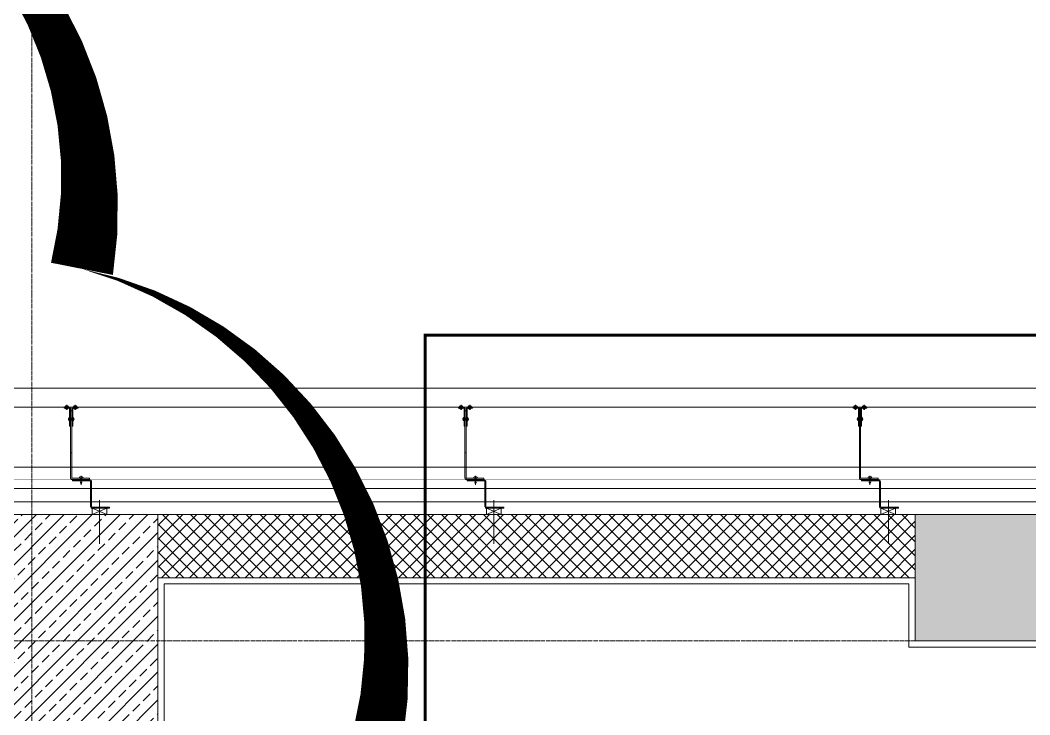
# Model space of a CAD drawing. Extents: x -1439 to 23780, y -1362 to 4476.
# Drawn here: x 9963.8 to 10283.8, y 2761.6 to 2981.5 of the extents above; entities that cross this region are included whole.
import ezdxf

# ---------------------------------------------------------------- set-up
doc = ezdxf.new("R2010")
doc.units = 0
doc.header["$MEASUREMENT"] = 0
doc.linetypes.add('Audi$0$DASHDOT2', pattern=[0.5, 0.25, -0.125, 0, -0.125])
doc.linetypes.add('Audi$0$HIDDEN2', pattern=[4.7625, 3.175, -1.5875])
doc.layers.get('0').update_dxf_attribs({"color": 9, "lineweight": 9})
for name, color, linetype, lineweight in [('Audi$0$00', 8, 'Continuous', 9), ('Audi$0$01', 8, 'Continuous', 9), ('Audi$0$06C', 8, 'Continuous', 9), ('Audi$0$06D', 8, 'Continuous', 9), ('Audi$0$09W', 8, 'Continuous', 9), ('Audi$0$10', 8, 'Continuous', 9), ('Audi$0$14', 8, 'Continuous', 9), ('Audi$0$21', 8, 'Continuous', 9), ('Audi$0$24', 8, 'Audi$0$DASHDOT2', 9), ('Audi$0$33', 8, 'Audi$0$BATTING', 9), ('Audi$0$35', 8, 'Continuous', 9)]:
    doc.layers.add(name, color=color, linetype=linetype, lineweight=lineweight)
doc.linetypes.add('Audi$0$BATTING', pattern='A,0.0001,-0.1,[134,ltypeshp.shx,S=0.1,R=0,X=-0.1,Y=0],-0.2,[134,ltypeshp.shx,S=0.1,R=180,X=0.1,Y=0],-0.1', length=0.4001)

# ---------------------------------------------------------------- blocks, each defined once
blk = doc.blocks.new('Audi$0$p-kolon_80x80')
at = {"layer": 'Audi$0$09W'}
h = blk.add_hatch(dxfattribs=at)
h.set_pattern_fill('ANSI33', color=256, scale=25, style=0)
h.set_pattern_definition([(45, (-1222.5, -385), (-4.419417, 4.419417), []), (45, (-1218.0806, -385), (-4.419417, 4.419417), [3.125, -1.5625])])
h.paths.add_polyline_path([(-40, -40), (40, -40), (40, 40), (-40, 40)])
blk.add_lwpolyline([(-40, -40), (40, -40), (40, 40), (-40, 40)], close=True)
blk = doc.blocks.new('Audi$0$p- alum kaplama profil')
at = {"lineweight": 13}
blk.add_lwpolyline([(7.12, 12.59), (7.12, 26.49)], dxfattribs=at)
at = {"lineweight": 5}
blk.add_lwpolyline([(9.44, 15.16), (4.79, 15.16), (4.79, 17.16), (9.44, 17.16)], close=True, dxfattribs=at)
for points in [[(4.79, 15.16), (9.44, 17.16)], [(9.44, 15.16), (4.79, 17.16)]]:
    blk.add_lwpolyline(points, dxfattribs=at)
at = {"lineweight": 18}
blk.add_lwpolyline([(4.09, 6.16), (-1.41, 6.16), (-1.41, 6.46), (4.09, 6.46, 0.414214), (4.29, 6.66), (4.29, 14.66, -0.414214), (4.79, 15.16), (10.29, 15.16), (10.29, 14.86), (4.79, 14.86, 0.414214), (4.59, 14.66), (4.59, 6.66, -0.414214)], format="xyb", close=True, dxfattribs=at)
blk.add_lwpolyline([(-2.06, 5.56), (-2.06, -2.34), (-2.06, -15.69), (-1.66, -15.69), (-1.66, -2.34), (-1.66, 5.56), (-1.66, 5.56), (-1.66, 5.57), (-1.66, 5.57), (-1.66, 5.58), (-1.66, 5.58), (-1.65, 5.59), (-1.65, 5.59), (-1.65, 5.59), (-1.65, 5.6), (-1.65, 5.6), (-1.64, 5.61), (-1.64, 5.61), (-1.64, 5.62), (-1.64, 5.62), (-1.63, 5.62), (-1.63, 5.63), (-1.63, 5.63), (-1.62, 5.63), (-1.62, 5.64), (-1.61, 5.64), (-1.61, 5.64), (-1.61, 5.64), (-1.6, 5.65), (-1.6, 5.65), (-1.59, 5.65), (-1.59, 5.65), (-1.58, 5.65), (-1.58, 5.65), (-1.57, 5.66), (-1.57, 5.66), (-1.56, 5.66), (-1.56, 5.66), (3.94, 5.66), (3.94, 6.06), (-1.56, 6.06), (-1.58, 6.06), (-1.61, 6.05), (-1.63, 6.05), (-1.66, 6.05), (-1.68, 6.04), (-1.7, 6.03), (-1.73, 6.03), (-1.75, 6.02), (-1.77, 6.01), (-1.79, 6), (-1.82, 5.99), (-1.84, 5.97), (-1.86, 5.96), (-1.88, 5.94), (-1.89, 5.93), (-1.91, 5.91), (-1.93, 5.89), (-1.95, 5.87), (-1.96, 5.85), (-1.97, 5.83), (-1.99, 5.81), (-2, 5.79), (-2.01, 5.77), (-2.02, 5.75), (-2.03, 5.72), (-2.04, 5.7), (-2.04, 5.68), (-2.05, 5.65), (-2.05, 5.63), (-2.06, 5.61), (-2.06, 5.58)], close=True)
blk.add_lwpolyline([(-1.66, -2.34), (-2.06, -2.34)])
for points in [[(-2.36, -10.84), (-2.36, -16.39), (-2.36, -16.39, -0.414214), (-2.51, -16.54), (-2.51, -16.54), (-4.06, -16.54), (-4.06, -16.84), (-2.51, -16.84), (-2.51, -16.84, 0.414214), (-2.06, -16.39), (-2.06, -10.84)], [(-1.36, -10.84), (-1.66, -10.84), (-1.66, -16.39, 0.414214), (-1.21, -16.84), (-1.21, -16.84), (0.34, -16.84), (0.34, -16.54), (-1.21, -16.54), (-1.21, -16.54, -0.414214), (-1.36, -16.39), (-1.36, -16.39)]]:
    blk.add_lwpolyline(points, format="xyb", close=True)
for points in [[(1.61, 6.87, -10), (0.98, 6.96, -10)], [(1.56, 7.05, -10), (1.02, 7.13, -10)], [(1.05, 6.91, -10), (1.29, 7.56, -10)], [(1.29, 4.93, -10), (1.29, 7.8, -10)], [(1.53, 6.82, -10), (1.29, 7.56, -10)], [(0.67, 5.66, -10), (1.91, 5.66, -10)], [(0.67, 5.66, -10), (0.67, 5.64, -10), (0.67, 5.62, -10), (0.67, 5.6, -10), (0.68, 5.58, -10), (0.68, 5.56, -10), (0.69, 5.54, -10), (0.69, 5.52, -10), (0.7, 5.5, -10), (0.7, 5.48, -10), (0.71, 5.46, -10), (0.72, 5.45, -10), (0.73, 5.43, -10), (0.74, 5.41, -10), (0.75, 5.4, -10), (0.76, 5.38, -10), (0.77, 5.36, -10), (0.79, 5.35, -10), (0.8, 5.33, -10), (0.81, 5.32, -10), (0.83, 5.31, -10), (0.84, 5.29, -10), (0.86, 5.28, -10), (0.87, 5.27, -10), (0.89, 5.26, -10), (0.91, 5.25, -10), (0.92, 5.24, -10), (0.94, 5.23, -10), (0.96, 5.22, -10), (0.98, 5.21, -10), (1, 5.21, -10), (1.02, 5.2, -10), (1.03, 5.2, -10)], [(0.96, 5.66, -10), (0.97, 5.66, -10), (0.97, 5.66, -10), (0.97, 5.66, -10), (0.98, 5.66, -10), (0.98, 5.66, -10), (0.99, 5.66, -10), (0.99, 5.66, -10), (1, 5.66, -10), (1, 5.67, -10), (1, 5.67, -10), (1.01, 5.67, -10), (1.01, 5.67, -10), (1.01, 5.67, -10), (1.02, 5.68, -10), (1.02, 5.68, -10), (1.02, 5.68, -10), (1.03, 5.69, -10), (1.03, 5.69, -10), (1.03, 5.69, -10), (1.04, 5.7, -10), (1.04, 5.7, -10), (1.04, 5.7, -10), (1.04, 5.71, -10), (1.04, 5.71, -10), (1.05, 5.72, -10), (1.05, 5.72, -10), (1.05, 5.72, -10), (1.05, 5.73, -10), (1.05, 5.73, -10), (1.05, 5.74, -10), (1.05, 5.74, -10), (1.05, 5.75, -10)], [(1.33, 5.85, -10), (0.98, 5.88, -10)], [(1.03, 5.2, -10), (1.04, 5.2, -10), (1.05, 5.19, -10), (1.05, 5.19, -10), (1.06, 5.19, -10), (1.06, 5.19, -10), (1.07, 5.19, -10), (1.07, 5.19, -10), (1.08, 5.19, -10), (1.08, 5.19, -10), (1.09, 5.19, -10), (1.09, 5.18, -10), (1.1, 5.18, -10), (1.1, 5.18, -10), (1.11, 5.18, -10), (1.11, 5.18, -10), (1.12, 5.18, -10), (1.12, 5.18, -10), (1.13, 5.18, -10), (1.13, 5.18, -10), (1.14, 5.18, -10), (1.15, 5.18, -10), (1.15, 5.18, -10), (1.16, 5.17, -10), (1.16, 5.17, -10), (1.17, 5.17, -10), (1.17, 5.17, -10), (1.18, 5.17, -10), (1.18, 5.17, -10), (1.19, 5.17, -10), (1.19, 5.17, -10), (1.2, 5.17, -10), (1.2, 5.17, -10)], [(1.05, 5.83, -10), (1.05, 6.01, -10)], [(1.05, 5.75, -10), (1.05, 5.83, -10)], [(1.2, 5.17, -10), (1.2, 5.2, -10)], [(1.38, 5.2, -10), (1.2, 5.2, -10)], [(1.29, 6.16, -10), (1.29, 6.26, -10)], [(1.38, 5.17, -10), (1.38, 5.2, -10)], [(1.38, 5.17, -10), (1.38, 5.17, -10), (1.39, 5.17, -10), (1.39, 5.17, -10), (1.4, 5.17, -10), (1.41, 5.17, -10), (1.41, 5.17, -10), (1.42, 5.17, -10), (1.42, 5.17, -10), (1.43, 5.17, -10), (1.43, 5.18, -10), (1.44, 5.18, -10), (1.44, 5.18, -10), (1.45, 5.18, -10), (1.45, 5.18, -10), (1.46, 5.18, -10), (1.46, 5.18, -10), (1.47, 5.18, -10), (1.47, 5.18, -10), (1.48, 5.18, -10), (1.48, 5.18, -10), (1.49, 5.18, -10), (1.5, 5.19, -10), (1.5, 5.19, -10), (1.51, 5.19, -10), (1.51, 5.19, -10), (1.52, 5.19, -10), (1.52, 5.19, -10), (1.53, 5.19, -10), (1.53, 5.19, -10), (1.54, 5.19, -10), (1.54, 5.2, -10), (1.55, 5.2, -10)], [(1.53, 5.75, -10), (1.53, 5.92, -10)], [(1.53, 5.75, -10), (1.53, 5.74, -10), (1.53, 5.74, -10), (1.53, 5.73, -10), (1.53, 5.73, -10), (1.53, 5.72, -10), (1.54, 5.72, -10), (1.54, 5.72, -10), (1.54, 5.71, -10), (1.54, 5.71, -10), (1.54, 5.7, -10), (1.54, 5.7, -10), (1.55, 5.7, -10), (1.55, 5.69, -10), (1.55, 5.69, -10), (1.55, 5.69, -10), (1.56, 5.68, -10), (1.56, 5.68, -10), (1.56, 5.68, -10), (1.57, 5.67, -10), (1.57, 5.67, -10), (1.58, 5.67, -10), (1.58, 5.67, -10), (1.58, 5.67, -10), (1.59, 5.66, -10), (1.59, 5.66, -10), (1.6, 5.66, -10), (1.6, 5.66, -10), (1.6, 5.66, -10), (1.61, 5.66, -10), (1.61, 5.66, -10), (1.62, 5.66, -10), (1.62, 5.66, -10)], [(1.55, 5.2, -10), (1.57, 5.2, -10), (1.59, 5.21, -10), (1.6, 5.21, -10), (1.62, 5.22, -10), (1.64, 5.23, -10), (1.66, 5.24, -10), (1.68, 5.25, -10), (1.69, 5.26, -10), (1.71, 5.27, -10), (1.73, 5.28, -10), (1.74, 5.29, -10), (1.76, 5.31, -10), (1.77, 5.32, -10), (1.78, 5.33, -10), (1.8, 5.35, -10), (1.81, 5.36, -10), (1.82, 5.38, -10), (1.83, 5.4, -10), (1.84, 5.41, -10), (1.85, 5.43, -10), (1.86, 5.45, -10), (1.87, 5.46, -10), (1.88, 5.48, -10), (1.89, 5.5, -10), (1.89, 5.52, -10), (1.9, 5.54, -10), (1.9, 5.56, -10), (1.9, 5.58, -10), (1.91, 5.6, -10), (1.91, 5.62, -10), (1.91, 5.64, -10), (1.91, 5.66, -10)], [(-2.36, -12.52, 0), (-2.4, -12.53, 0), (-2.43, -12.56, 0), (-2.47, -12.58, 0), (-2.5, -12.6, 0), (-2.53, -12.63, 0), (-2.56, -12.66, 0), (-2.59, -12.69, 0), (-2.61, -12.73, 0), (-2.63, -12.76, 0), (-2.65, -12.8, 0), (-2.67, -12.84, 0), (-2.68, -12.88, 0), (-2.69, -12.92, 0), (-2.7, -12.96, 0), (-2.71, -13, 0), (-2.71, -13.04, 0), (-2.71, -13.08, 0), (-2.7, -13.13, 0), (-2.69, -13.17, 0), (-2.68, -13.21, 0), (-2.67, -13.25, 0), (-2.65, -13.28, 0), (-2.63, -13.32, 0), (-2.61, -13.36, 0), (-2.59, -13.39, 0), (-2.56, -13.42, 0), (-2.53, -13.45, 0), (-2.5, -13.48, 0), (-2.47, -13.51, 0), (-2.43, -13.53, 0), (-2.4, -13.55, 0), (-2.36, -13.57, 0)], [(-2.36, -13.04, 0), (-2.36, -12.52, 0)], [(-2.36, -13.04, 0), (-2.36, -12.73, 0)], [(-2.36, -12.73, 0), (-2.36, -13.04, 0)], [(-1.36, -12.73, 0), (-2.36, -12.73, 0)], [(-1.36, -13.04, 0), (-1.36, -12.37, 0)], [(-1.36, -13.72, 0), (-1.32, -13.68, 0), (-1.29, -13.65, 0), (-1.26, -13.61, 0), (-1.23, -13.58, 0), (-1.2, -13.54, 0), (-1.18, -13.5, 0), (-1.16, -13.45, 0), (-1.14, -13.41, 0), (-1.12, -13.37, 0), (-1.1, -13.32, 0), (-1.09, -13.28, 0), (-1.08, -13.23, 0), (-1.07, -13.18, 0), (-1.06, -13.14, 0), (-1.06, -13.09, 0), (-1.06, -13.04, 0), (-1.06, -12.99, 0), (-1.06, -12.95, 0), (-1.07, -12.9, 0), (-1.08, -12.85, 0), (-1.09, -12.81, 0), (-1.1, -12.76, 0), (-1.12, -12.72, 0), (-1.14, -12.67, 0), (-1.16, -12.63, 0), (-1.18, -12.59, 0), (-1.2, -12.55, 0), (-1.23, -12.51, 0), (-1.26, -12.47, 0), (-1.29, -12.43, 0), (-1.32, -12.4, 0), (-1.36, -12.37, 0)], [(-2.86, -13.04, 0), (-0.86, -13.04, 0)], [(-2.36, -13.04, 0), (-2.36, -13.36, 0)], [(-2.36, -13.04, 0), (-2.36, -13.57, 0)], [(-2.36, -13.36, 0), (-2.36, -13.04, 0)], [(-1.36, -13.36, 0), (-2.36, -13.36, 0)], [(-1.36, -13.04, 0), (-1.36, -13.72, 0)], [(-3.84, -17.04, 0), (-3.81, -17.07, 0), (-3.78, -17.1, 0), (-3.75, -17.12, 0), (-3.72, -17.15, 0), (-3.69, -17.17, 0), (-3.66, -17.19, 0), (-3.62, -17.21, 0), (-3.59, -17.23, 0), (-3.55, -17.24, 0), (-3.52, -17.26, 0), (-3.48, -17.27, 0), (-3.44, -17.28, 0), (-3.4, -17.28, 0), (-3.36, -17.29, 0), (-3.32, -17.29, 0), (-3.29, -17.29, 0), (-3.25, -17.29, 0), (-3.21, -17.29, 0), (-3.17, -17.28, 0), (-3.13, -17.28, 0), (-3.09, -17.27, 0), (-3.06, -17.26, 0), (-3.02, -17.24, 0), (-2.98, -17.23, 0), (-2.95, -17.21, 0), (-2.91, -17.19, 0), (-2.88, -17.17, 0), (-2.85, -17.15, 0), (-2.82, -17.12, 0), (-2.79, -17.1, 0), (-2.76, -17.07, 0), (-2.73, -17.04, 0)], [(-3.29, -17.04, 0), (-3.84, -17.04, 0)], [(-2.85, -16.54, 0), (-2.86, -16.51, 0), (-2.87, -16.47, 0), (-2.89, -16.44, 0), (-2.91, -16.41, 0), (-2.93, -16.38, 0), (-2.96, -16.35, 0), (-2.98, -16.33, 0), (-3.01, -16.31, 0), (-3.04, -16.29, 0), (-3.07, -16.27, 0), (-3.11, -16.25, 0), (-3.14, -16.24, 0), (-3.18, -16.23, 0), (-3.21, -16.22, 0), (-3.25, -16.22, 0), (-3.29, -16.22, 0), (-3.32, -16.22, 0), (-3.36, -16.22, 0), (-3.39, -16.23, 0), (-3.43, -16.24, 0), (-3.46, -16.25, 0), (-3.5, -16.27, 0), (-3.53, -16.29, 0), (-3.56, -16.31, 0), (-3.59, -16.33, 0), (-3.61, -16.35, 0), (-3.64, -16.38, 0), (-3.66, -16.41, 0), (-3.68, -16.44, 0), (-3.7, -16.47, 0), (-3.71, -16.51, 0), (-3.73, -16.54, 0)], [(-3.29, -16.54, 0), (-3.73, -16.54, 0)], [(-3.29, -16.54, 0), (-3.55, -16.54, 0)], [(-3.55, -16.54, 0), (-3.29, -16.54, 0)], [(-3.55, -17.04, 0), (-3.55, -16.54, 0)], [(-3.29, -17.54, 0), (-3.29, -16.04, 0)], [(-3.29, -16.54, 0), (-2.85, -16.54, 0)], [(-3.29, -16.54, 0), (-3.03, -16.54, 0)], [(-3.03, -16.54, 0), (-3.29, -16.54, 0)], [(-3.29, -17.04, 0), (-2.73, -17.04, 0)], [(-3.03, -17.04, 0), (-3.03, -16.54, 0)], [(-0.56, -17.04, 0), (-1.11, -17.04, 0)], [(0, -17.04, 0), (-0.03, -17.07, 0), (-0.06, -17.1, 0), (-0.09, -17.12, 0), (-0.12, -17.15, 0), (-0.15, -17.17, 0), (-0.18, -17.19, 0), (-0.22, -17.21, 0), (-0.25, -17.23, 0), (-0.29, -17.24, 0), (-0.33, -17.26, 0), (-0.36, -17.27, 0), (-0.4, -17.28, 0), (-0.44, -17.28, 0), (-0.48, -17.29, 0), (-0.52, -17.29, 0), (-0.56, -17.29, 0), (-0.59, -17.29, 0), (-0.63, -17.29, 0), (-0.67, -17.28, 0), (-0.71, -17.28, 0), (-0.75, -17.27, 0), (-0.79, -17.26, 0), (-0.82, -17.24, 0), (-0.86, -17.23, 0), (-0.89, -17.21, 0), (-0.93, -17.19, 0), (-0.96, -17.17, 0), (-0.99, -17.15, 0), (-1.02, -17.12, 0), (-1.05, -17.1, 0), (-1.08, -17.07, 0), (-1.11, -17.04, 0)], [(-1, -16.54, 0), (-0.98, -16.51, 0), (-0.97, -16.47, 0), (-0.95, -16.44, 0), (-0.93, -16.41, 0), (-0.91, -16.38, 0), (-0.88, -16.35, 0), (-0.86, -16.33, 0), (-0.83, -16.31, 0), (-0.8, -16.29, 0), (-0.77, -16.27, 0), (-0.73, -16.25, 0), (-0.7, -16.24, 0), (-0.66, -16.23, 0), (-0.63, -16.22, 0), (-0.59, -16.22, 0), (-0.56, -16.22, 0), (-0.52, -16.22, 0), (-0.48, -16.22, 0), (-0.45, -16.23, 0), (-0.41, -16.24, 0), (-0.38, -16.25, 0), (-0.34, -16.27, 0), (-0.31, -16.29, 0), (-0.28, -16.31, 0), (-0.25, -16.33, 0), (-0.23, -16.35, 0), (-0.2, -16.38, 0), (-0.18, -16.41, 0), (-0.16, -16.44, 0), (-0.14, -16.47, 0), (-0.13, -16.51, 0), (-0.12, -16.54, 0)], [(-0.56, -16.54, 0), (-1, -16.54, 0)], [(-0.56, -16.54, 0), (-0.82, -16.54, 0)], [(-0.82, -16.54, 0), (-0.56, -16.54, 0)], [(-0.82, -17.04, 0), (-0.82, -16.54, 0)], [(-0.56, -17.54, 0), (-0.56, -16.04, 0)], [(-0.56, -16.54, 0), (-0.3, -16.54, 0)], [(-0.56, -16.54, 0), (-0.12, -16.54, 0)], [(-0.3, -16.54, 0), (-0.56, -16.54, 0)], [(-0.56, -17.04, 0), (0, -17.04, 0)], [(-0.3, -17.04, 0), (-0.3, -16.54, 0)]]:
    blk.add_polyline3d(points)

msp = doc.modelspace()

# ---------------------------------------------------------------- hatches: boundary and pattern name
at = {"layer": 'Audi$0$09W'}
h = msp.add_hatch(dxfattribs=at)
h.set_pattern_fill('ANSI37', color=256, scale=25, style=0)
h.paths.add_polyline_path([(10007.5, 2825), (10247.5, 2825), (10247.5, 2805), (10007.5, 2805)])
h = msp.add_hatch(dxfattribs=at)
h.set_pattern_fill('ANSI33', color=256, scale=25, style=0)
h.paths.add_polyline_path([(10247.5, 2825), (10727.5, 2825), (10727.5, 2365), (10677.5, 2365), (10677.5, 2475), (10287.5, 2475), (10247.5, 2475), (10247.5, 2515), (10677.5, 2515), (10677.5, 2785), (10247.5, 2785)])

# ---------------------------------------------------------------- linework, layer by layer
at = {"color": 6}
msp.add_lwpolyline([(9843.91, 3048, 0, 20, -0.520567), (9983.42, 2902.79, 0, 20, -0.520567), (9983.42, 2902.79, 0, 20, -0.520567), (10058.98, 2711.11, 0, 20, -0.520567), (10058.98, 2711.11, 0, 20, -0.520567), (10079.33, 2510.73, 0, 20, -0.520567), (10079.33, 2510.73, 0, 20, -0.520567), (10053.17, 2310.34, 0, 20, -0.520567), (10053.17, 2310.34, 0, 20, -0.520567), (9867.16, 2199.98, 0, 20, -0.520567), (9867.16, 2199.98, 0, 20, -0.520567), (9666.62, 2194.17, 0, 20, -0.520567), (9666.62, 2194.17, 0, 20, -0.520567), (9358.54, 2217.4, 0, 20, -0.520567), (9358.54, 2217.4, 0, 20, -0.520567), (9198.69, 2345.19, 0, 20, -0.520567), (9198.69, 2345.19, 0, 20, -0.520567), (9187.06, 2548.48, 0, 20, -0.520567), (9187.06, 2548.48, 0, 20, -0.520567), (9169.62, 2754.68, 0, 20, -0.520567), (9169.62, 2754.68, 0, 20, -0.520567), (9236.47, 2966.68, 0, 20, -0.520567), (9437.01, 3024.77, 0, 20, -0.520567)], format="xyseb", dxfattribs=at)
at = {"layer": 'Audi$0$00'}
msp.add_lwpolyline([(10007.5, 2825), (10247.5, 2825), (10247.5, 2805), (10007.5, 2805)], close=True, dxfattribs=at)
at = {"layer": 'Audi$0$01'}
msp.add_lwpolyline([(10247.5, 2825), (10727.5, 2825), (10727.5, 2365), (10677.5, 2365), (10677.5, 2475), (10287.5, 2475), (10287.5, 2475), (10247.5, 2475), (10247.5, 2515), (10677.5, 2515), (10677.5, 2785), (10247.5, 2785)], close=True, dxfattribs=at)
at = {"layer": 'Audi$0$06C'}
msp.add_line((7067.5, 2865), (10767.5, 2865), dxfattribs=at)
at = {"layer": 'Audi$0$06D'}
for points in [[(10742.5, 1990.05), (10742.5, 2840), (9855, 2840)], [(10735.7, 1998.05), (10735.71, 2833.2), (9855, 2833.25)]]:
    msp.add_lwpolyline(points, dxfattribs=at)
at = {"layer": 'Audi$0$10'}
msp.add_line((8088.98, 2859), (10761.5, 2859), dxfattribs=at)
at = {"layer": 'Audi$0$10', "const_width": 0.1}
msp.add_lwpolyline([(10738.5, 1990.05), (10738.5, 2836), (9848.37, 2836)], dxfattribs=at)
at = {"layer": 'Audi$0$14'}
msp.add_lwpolyline([(9925.5, 2363), (10014.5, 2363), (10014.5, 2382), (10009.5, 2382), (10009.5, 2618), (10014.5, 2618), (10014.5, 2637), (10009.5, 2637), (10009.5, 2803), (10245.5, 2803), (10245.5, 2783), (10675.5, 2783)], dxfattribs=at)
at = {"layer": 'Audi$0$21', "linetype": 'Audi$0$HIDDEN2', "ltscale": 0.1, "const_width": 1}
msp.add_lwpolyline([(10092.2, 2881.81), (10799.19, 2881.81), (10799.19, 2449.05), (10092.2, 2449.05)], close=True, dxfattribs=at)
at = {"layer": 'Audi$0$24'}
for points in [[(9967.5, 195), (9967.5, 4035)], [(6827.5, 2785), (11027.5, 2785)]]:
    msp.add_lwpolyline(points, dxfattribs=at)
at = {"layer": 'Audi$0$33', "ltscale": 0.4}
msp.add_lwpolyline([(10731.5, 2000.27), (10731.5, 2829), (9855, 2829)], dxfattribs=at)
at = {"layer": 'Audi$0$35'}
msp.add_lwpolyline([(10300, 2517), (10300, 2635), (10300, 2635), (10300, 2783), (10245.5, 2783), (10245.5, 2803), (10009.5, 2803), (10009.5, 2637), (10014.5, 2637), (10014.5, 2618), (10009.5, 2618), (10009.5, 2382), (10014.5, 2382), (10014.5, 2363), (10120.5, 2363), (10120.5, 2382), (10125.5, 2382), (10125.5, 2618), (10120.5, 2618), (10120.5, 2637), (10144.5, 2637), (10144.5, 2492), (10245.5, 2492), (10245.5, 2517)], close=True, dxfattribs=at)

# ---------------------------------------------------------------- block references
at = {"layer": 'Audi$0$01'}
msp.add_blockref('Audi$0$p-kolon_80x80', (9967.5, 2785), dxfattribs=at)
at = {"layer": 'Audi$0$10', "xscale": -1, "rotation": 180}
for p in [(9981.86, 2842.16), (10106.86, 2842.16), (10231.86, 2842.16)]:
    msp.add_blockref('Audi$0$p- alum kaplama profil', p, dxfattribs=at)

doc.saveas('drawing.dxf')
